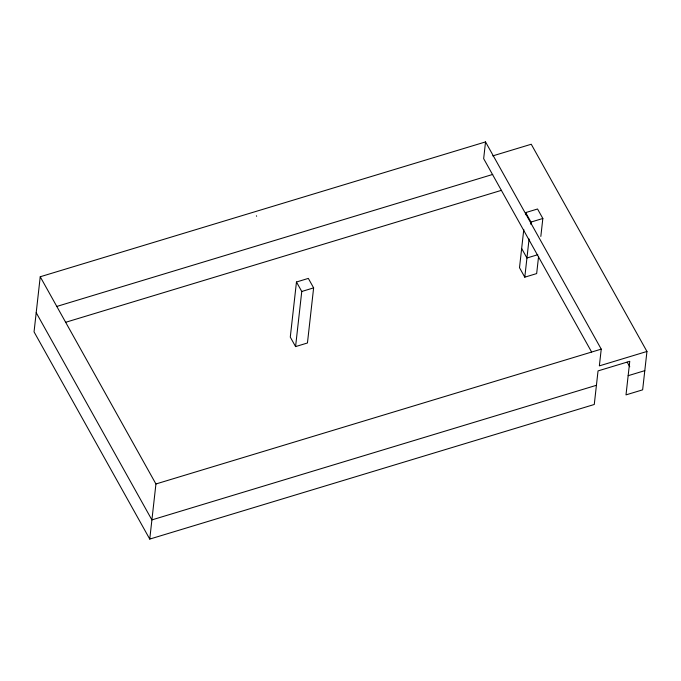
<?xml version="1.0" encoding="UTF-8"?>
<svg xmlns="http://www.w3.org/2000/svg" width="681" height="681" viewBox="0 0 681 681"><rect width="100%" height="100%" fill="white"/><g stroke="black" fill="none" stroke-linecap="round" stroke-linejoin="round"><path stroke-width="1.02" d="M646.95 351.464L599.357 365.876L601.238 349.14L485.536 141.912L40.23 276.758L34.05 331.86L149.752 539.088L594.275 404.48L598.037 370.907L629.763 361.305L626.001 394.878L642.643 389.838L646.95 351.464L531.248 144.244L492.772 155.889M149.752 539.088L155.932 483.978L40.23 276.758M296.465 282.002L290.285 337.104L295.58 346.586L307.446 342.994L313.626 287.884L308.34 278.401L296.465 282.002L301.76 291.477L295.58 346.586M485.536 141.912L483.663 158.647L591.61 352M523.783 229.497L519.501 267.701L524.787 277.176L536.662 273.583L538.586 256.422M525.443 214.711L525.681 212.591L537.547 208.999L542.842 218.482L540.825 236.443M524.787 277.176L529.077 238.98M530.737 224.185L530.976 222.074L525.681 212.591M56.54 306.518L492.746 174.43M65.623 322.3L501.488 190.322M301.76 291.477L313.626 287.884M530.976 222.074L542.842 218.482M537.82 254.703L526.941 257.997L521.646 248.514M155.932 483.978L601.238 349.14M596.428 385.293L151.897 519.901L36.204 312.673M628.154 375.691L644.796 370.651M627.201 362.173L629.772 366.778M256.388 215.8L256.643 216.26"/></g></svg>
